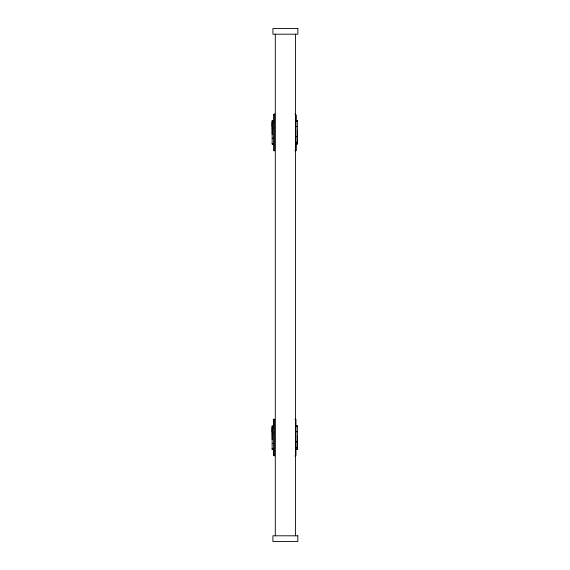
<?xml version="1.0" encoding="UTF-8"?>
<svg xmlns="http://www.w3.org/2000/svg" width="570" height="570" viewBox="0 0 570 570"><rect width="100%" height="100%" fill="white"/><g stroke="black" fill="none" stroke-linecap="round" stroke-linejoin="round"><path stroke-width="0.85" d="M273.586 425.74L272.161 425.975L272.161 439.577M273.586 123.049L273.586 120.491L272.161 120.726L272.168 134.328M273.586 449.837L273.586 455.081L274.655 456L274.655 419.242L273.586 419.242L273.586 427.45M294.889 150.758L295.958 150.758L295.958 142.55M295.958 120.163L295.958 114.919L294.889 114M295.958 446.951L295.958 449.509L297.383 449.274L297.376 435.672M295.958 144.26L297.383 144.025L297.383 130.423M273.586 114.919L274.655 114L274.655 150.758L273.586 150.758L273.586 114.919L274.655 114M294.889 456L295.958 455.081L295.958 419.242L294.889 419.242M295.566 455.608L295.958 455.081M273.586 122.436L272.161 122.65L272.168 144.025L273.593 144.26M295.965 142.315L297.39 142.101L297.383 120.726L295.958 120.491M273.579 427.685L272.154 427.899L272.161 449.274L273.586 449.509M295.958 447.564L297.383 447.35L297.376 425.975L295.951 425.74M272.161 128.15L273.586 128.05M295.965 136.7L297.39 136.601M272.154 433.399L273.579 433.3M295.958 441.95L297.383 441.85M295.965 126.412L297.39 126.519M272.161 138.232L273.586 138.339M295.958 431.661L297.383 431.768M272.154 443.481L273.579 443.588M295.965 120.954L297.39 121.146M272.154 448.854L273.579 449.046M295.965 120.555L297.39 120.747M272.161 144.003L273.586 144.196M295.958 425.804L297.383 425.997M272.154 449.253L273.579 449.445M295.965 120.797L297.39 121.011M272.161 143.74L273.586 143.946M295.958 426.054L297.383 426.26M272.154 448.989L273.579 449.203M295.566 114.392L295.958 114.919L295.958 150.758M273.978 455.608L273.586 455.081L273.586 419.242M297.383 138.097L297.383 144.025M297.376 443.346L297.383 449.274M272.161 120.726L272.168 126.654M272.161 425.975L272.161 431.903M295.459 34.2L295.459 535.8M275.296 34.2L275.296 535.8M297.846 28.5L272.909 28.5L272.909 34.2L297.846 34.2L297.846 28.5M297.846 535.8L272.909 535.8L272.909 541.5L297.846 541.5L297.846 535.8"/></g></svg>
